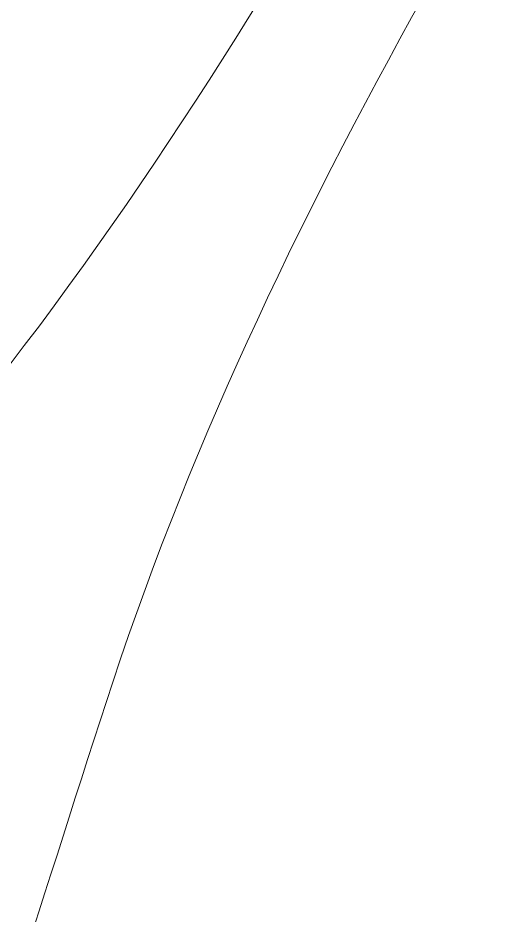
# Model space of a CAD drawing. Extents: x -272 to 621, y -388 to 48.
# Drawn here: x 111.03 to 115.85, y -161.56 to -152.67 of the extents above; entities that cross this region are included whole.
import ezdxf

# ---------------------------------------------------------------- set-up
doc = ezdxf.new("R2010")
doc.units = 0
doc.header["$MEASUREMENT"] = 0
doc.layers.add('Layer 1', color=7, linetype='Continuous', lineweight=0)

msp = doc.modelspace()

# ---------------------------------------------------------------- linework, layer by layer
at = {"layer": 'Layer 1'}
for points, knots in [([(208.385, -155.5649), (205.465, -152.895), (201.185, -151.535), (195.675, -151.535), (195.675, -151.535), (123.125, -151.535), (123.125, -151.535), (123.125, -151.535), (123.125, -110.615), (123.125, -110.615), (123.125, -110.615), (187.485, -110.615), (187.485, -110.615), (192.945, -110.615), (197.115, -109.285), (199.855, -106.665), (202.625, -104.025), (204.025, -100.585), (204.025, -96.4449), (204.025, -92.285), (202.595, -88.865), (199.765, -86.285), (196.985, -83.765), (192.855, -82.485), (187.485, -82.485), (187.485, -82.485), (123.125, -82.485), (123.125, -82.485), (123.125, -82.485), (123.125, -47.705), (123.125, -47.705), (123.125, -47.705), (193.195, -47.705), (193.195, -47.705), (198.785, -47.705), (203.065, -46.3849), (205.905, -43.785), (208.805, -41.1349), (210.275, -37.615), (210.275, -33.315), (210.275, -29.085), (208.805, -25.595), (205.905, -22.9449), (203.065, -20.345), (198.785, -19.035), (193.195, -19.035), (193.195, -19.035), (108.735, -19.035), (108.735, -19.035), (103.945, -19.035), (99.915, -19.765), (96.755, -21.205), (93.415, -22.735), (90.925, -25.1949), (89.365, -28.535), (87.885, -31.6949), (87.135, -35.765), (87.135, -40.6349), (87.135, -40.6349), (87.135, -159.355), (87.135, -159.355), (87.135, -166.765), (88.865, -172.275), (92.285, -175.735), (95.715, -179.205), (101.245, -180.965), (108.735, -180.965), (108.735, -180.965), (195.675, -180.965), (195.675, -180.965), (201.195, -180.965), (205.475, -179.605), (208.385, -176.9349), (211.355, -174.215), (212.865, -170.655), (212.865, -166.355), (212.865, -161.915), (211.355, -158.285), (208.385, -155.5649)], [0, 0, 0, 0, 1, 1, 1, 2, 2, 2, 3, 3, 3, 4, 4, 4, 5, 5, 5, 6, 6, 6, 7, 7, 7, 8, 8, 8, 9, 9, 9, 10, 10, 10, 11, 11, 11, 12, 12, 12, 13, 13, 13, 14, 14, 14, 15, 15, 15, 16, 16, 16, 17, 17, 17, 18, 18, 18, 19, 19, 19, 20, 20, 20, 21, 21, 21, 22, 22, 22, 23, 23, 23, 24, 24, 24, 25, 25, 25, 26, 26, 26, 26]), ([(91.135, -158.1802), (91.135, -158.1802), (91.135, -153.4024), (91.135, -153.4024), (91.5749, -153.5917), (92.0905, -153.5084), (92.3521, -152.9352), (93.5014, -150.4171), (95.2097, -148.4027), (97.5023, -146.9103), (97.0349, -148.1619), (96.6314, -149.4506), (96.3412, -150.8008), (96.0482, -152.1635), (98.1473, -152.7202), (98.4424, -151.3476), (99.6447, -145.7554), (102.4908, -140.982), (106.8475, -137.3682), (105.1786, -140.9579), (104.0193, -144.8245), (103.4503, -148.9083), (103.2598, -150.2758), (105.3582, -150.8423), (105.5515, -149.4551), (106.8519, -140.1212), (111.2166, -131.9254), (118.1145, -125.8538), (114.8974, -131.853), (113.1415, -138.475), (110.4033, -144.7469), (107.4152, -151.591), (98.527, -160.0907), (91.135, -158.1802)], [0, 0, 0, 0, 1, 1, 1, 2, 2, 2, 3, 3, 3, 4, 4, 4, 5, 5, 5, 6, 6, 6, 7, 7, 7, 8, 8, 8, 9, 9, 9, 10, 10, 10, 11, 11, 11, 11]), ([(93.3273, -170.4315), (93.9492, -166.6118), (96.4254, -162.9413), (98.4175, -159.8838), (98.4479, -159.837), (98.4673, -159.791), (98.4897, -159.7446), (100.2914, -159.2205), (102.0296, -158.3646), (103.5829, -157.1583), (112.6884, -150.0872), (114.4176, -138.6042), (119.125, -128.7376), (119.125, -128.7376), (119.125, -131.3163), (119.125, -131.3163), (118.335, -135.6106), (118.0123, -140.0743), (117.9229, -144.4808), (115.3392, -149.0974), (113.0661, -153.8513), (109.513, -157.8326), (106.6325, -161.0604), (103.8172, -163.7385), (102.2612, -167.8932), (101.3051, -170.4461), (100.5057, -173.0527), (99.78, -175.6851), (97.8683, -175.0198), (96.3014, -174.109), (95.135, -172.925), (94.4407, -172.2229), (93.8414, -171.3865), (93.3273, -170.4315)], [0, 0, 0, 0, 1, 1, 1, 2, 2, 2, 3, 3, 3, 4, 4, 4, 5, 5, 5, 6, 6, 6, 7, 7, 7, 8, 8, 8, 9, 9, 9, 10, 10, 10, 11, 11, 11, 11]), ([(101.7281, -176.2458), (103.5195, -174.4146), (105.2541, -172.5345), (106.8801, -170.5599), (109.7001, -167.1349), (110.6118, -163.3578), (111.9669, -159.2493), (113.5975, -154.3053), (116.4725, -150.0476), (119.125, -145.6217), (119.125, -145.6217), (119.125, -153.9719), (119.125, -153.9719), (117.36, -157.0214), (116.0304, -160.3076), (115.5159, -164.0479), (115.2469, -166.0034), (115.3761, -167.9438), (115.8271, -169.7722), (115.7993, -169.8135), (115.7627, -169.8359), (115.7383, -169.884), (114.5914, -172.1432), (113.3076, -174.7568), (111.6282, -176.965), (111.6282, -176.965), (108.735, -176.965), (108.735, -176.965), (106.0772, -176.965), (103.7511, -176.7149), (101.7281, -176.2458)], [0, 0, 0, 0, 1, 1, 1, 2, 2, 2, 3, 3, 3, 4, 4, 4, 5, 5, 5, 6, 6, 6, 7, 7, 7, 8, 8, 8, 9, 9, 9, 10, 10, 10, 10])]:
    msp.add_open_spline(points, degree=3, knots=knots, dxfattribs=at)

doc.saveas('drawing.dxf')
